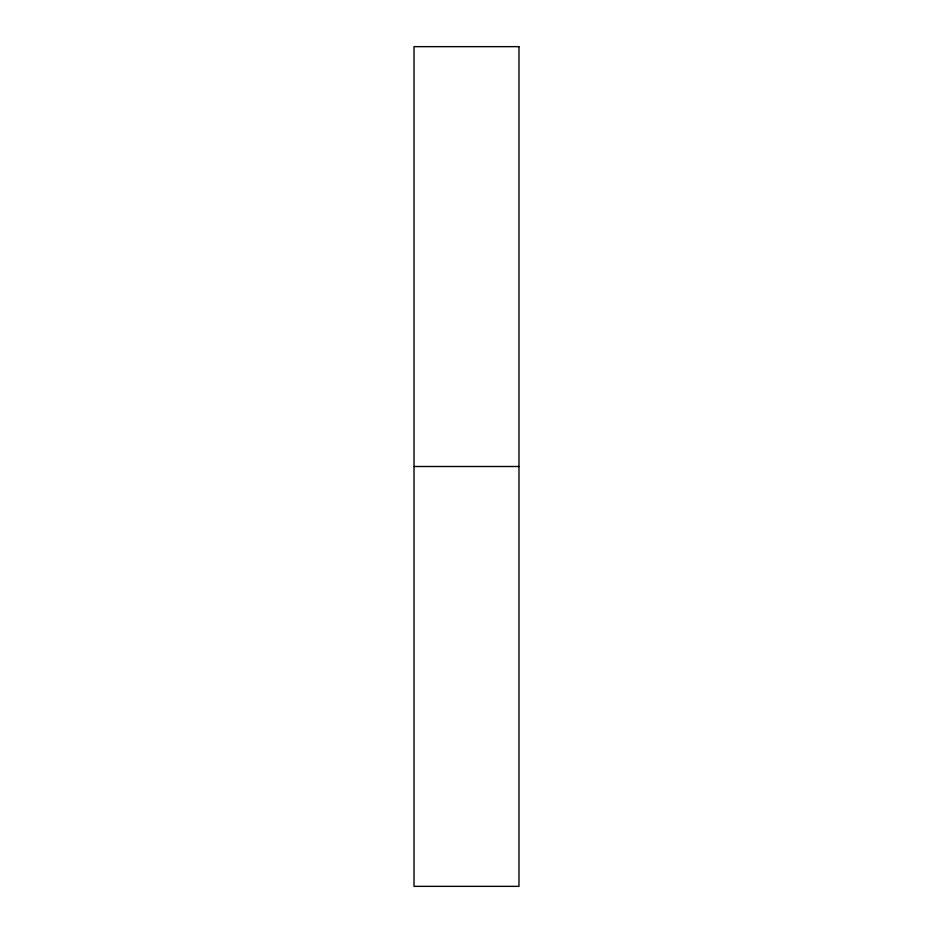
<?xml version="1.0" encoding="UTF-8"?>
<svg xmlns="http://www.w3.org/2000/svg" width="933" height="933" viewBox="0 0 933 933"><rect width="100%" height="100%" fill="white"/><g stroke="black" fill="none" stroke-linecap="round" stroke-linejoin="round"><path stroke-width="1.4" d="M414.019 466.5L518.981 466.5M518.981 46.65L414.019 46.65L414.019 886.35L518.981 886.35L518.981 46.65"/></g></svg>
